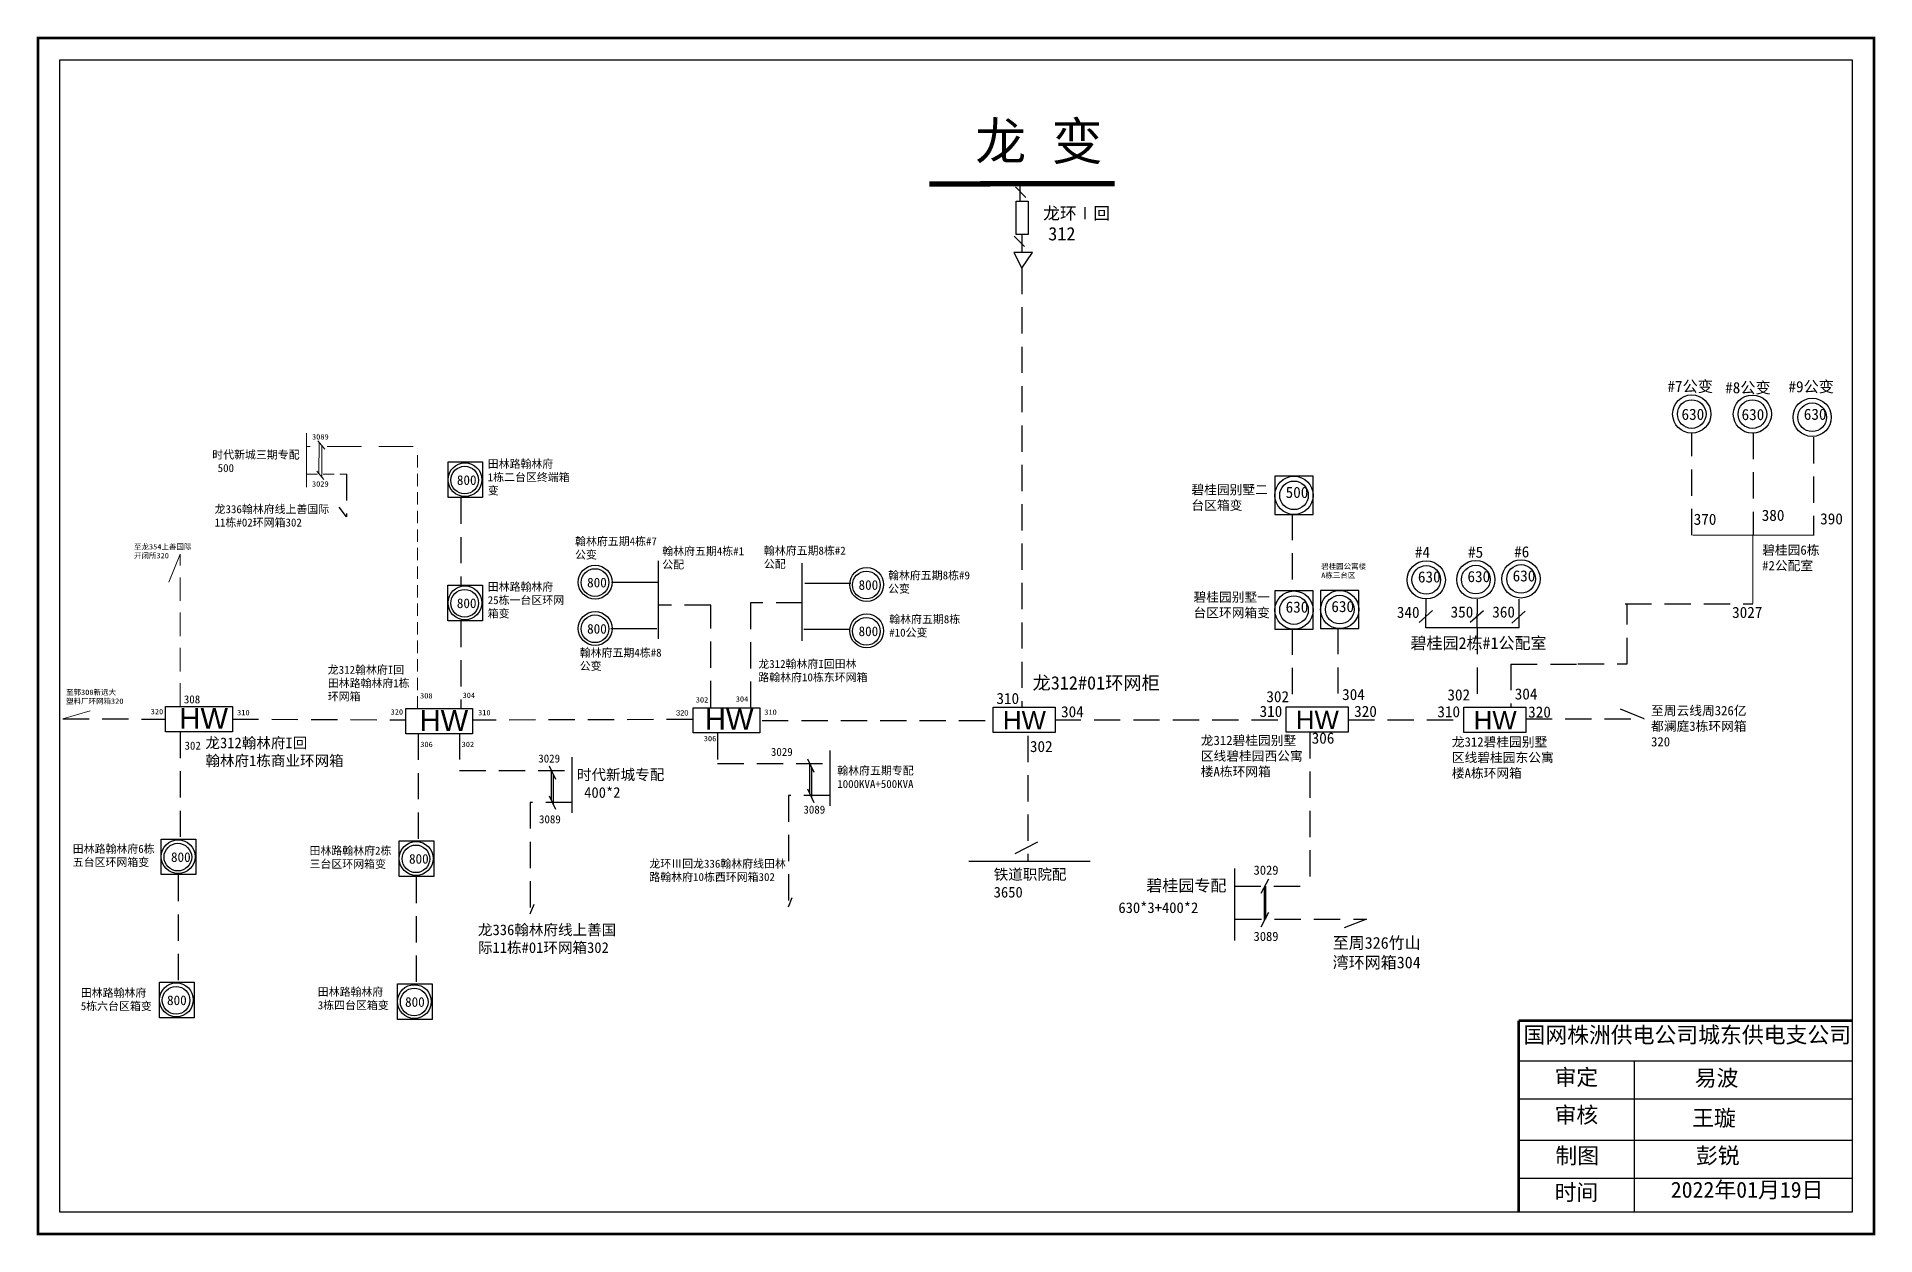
# Model space of a CAD drawing. Extents: x 0 to 344, y 0 to 224.
import ezdxf

# ---------------------------------------------------------------- set-up
doc = ezdxf.new("R2010")
doc.units = 0
doc.header["$LTSCALE"] = 0.774411
doc.linetypes.add('ACAD_ISO02W100', pattern=[15, 12, -3])
doc.linetypes.add('DASHED2', pattern=[9.525, 6.35, -3.175])
doc.layers.get('0').update_dxf_attribs({"linetype": 'CONTINUOUS'})
doc.layers.add('MiniCADViewLayer', color=7, linetype='CONTINUOUS')
doc.layers.add('OUTSIDE', color=2, linetype='CONTINUOUS')
doc.styles.add('@楷体_GB2312_txtstyle_1.50_0_0', font='simkai_0.ttf', dxfattribs={"height": 1.5})
doc.styles.add('@楷体_GB2312_txtstyle_100.00_0_0100', font='simkai_0.ttf', dxfattribs={"height": 100})
doc.styles.add('SimSun_txtstyle_1.00_0_0', font='simsun.ttc', dxfattribs={"height": 1})
doc.styles.add('SimSun_txtstyle_1.50_0_0', font='simsun.ttc', dxfattribs={"height": 1.5})
doc.styles.get("Standard").update_dxf_attribs({"font": '', "height": 2.5})
doc.styles.add('STYLE1', font='', dxfattribs={"height": 2.6})
doc.styles.add('字体', font='simkai_0.ttf', dxfattribs={"height": 2.5})
doc.styles.add('宋体_txtstyle_1.00_0_0', font='SIMSUN.TTC', dxfattribs={"height": 1})
doc.styles.add('宋体_txtstyle_1.50_0_0', font='SIMSUN.TTC', dxfattribs={"height": 1.5})
doc.styles.add('宋体_txtstyle_100.00_0_0100', font='SIMSUN.TTC', dxfattribs={"height": 100})
doc.styles.add('宋体_txtstyle_2.00_0_0', font='SIMSUN.TTC', dxfattribs={"height": 2})
doc.styles.add('宋体_txtstyle_2.50_0_0', font='SIMSUN.TTC', dxfattribs={"height": 2.5})
doc.styles.add('楷体_GB2312_txtstyle_1.50_0_0', font='SIMKAI.TTF', dxfattribs={"height": 1.5})
doc.styles.get('Standard').set_extended_font_data('SimSun')
doc.styles.get('STYLE1').set_extended_font_data('SimSun')

msp = doc.modelspace()

# ---------------------------------------------------------------- linework, layer by layer
at = {"linetype": 'ACAD_ISO02W100'}
msp.add_line((184.02, 193.66), (184.03, 196.75), dxfattribs=at)
at = {"linetype": 'Continuous'}
for p, q in [((185.11, 194.26), (183.13, 196.25)), ((184.87, 185.03), (182.9, 187.01)), ((184.37, 187.26), (184.37, 183.93)), ((261.28, 116.88), (258.79, 114.65)), ((270.84, 116.84), (268.35, 114.61)), ((278.67, 116.75), (276.18, 114.53)), ((230.56, 66.57), (229.15, 63.87)), ((229.73, 64.94), (229.73, 58.73)), ((230.01, 65.28), (230.01, 59.07)), ((230.56, 60.3), (229.15, 57.6)), ((248.9, 59.05), (244.77, 57.47)), ((277.45, 32.53), (339.82, 32.53)), ((299.1, 32.52), (299.1, 4.19)), ((277.45, 25.43), (339.82, 25.43)), ((277.45, 17.68), (339.82, 17.68)), ((277.45, 10.57), (339.82, 10.57))]:
    msp.add_line(p, q, dxfattribs=at)
at = {"linetype": 'DASHED2'}
for p, q in [((184.37, 181.05), (184.36, 98.78)), ((309.87, 131.01), (309.87, 150.1)), ((321.37, 150.14), (321.37, 131.08)), ((332.65, 149.36), (332.65, 130.96)), ((57.79, 142.41), (57.79, 134.4)), ((79.23, 138.01), (79.23, 121.75)), ((57.78, 134.41), (56.44, 136.22)), ((126.07, 117.87), (116.39, 117.87)), ((126.07, 98.78), (126.07, 117.87)), ((143.21, 118.32), (133.53, 118.32)), ((133.54, 98.65), (133.56, 118.29)), ((297.39, 118.13), (321.34, 118.13)), ((297.74, 106.87), (297.74, 118.13)), ((79.22, 114.94), (79.22, 98.68)), ((288.53, 106.87), (297.74, 106.87)), ((122.71, 96.47), (81.46, 96.35)), ((278.79, 96.6), (300.94, 96.6)), ((26.61, 94.14), (26.61, 74.07)), ((71.21, 93.81), (71.21, 73.74)), ((78.99, 93.9), (78.99, 86.94)), ((127.31, 93.88), (127.31, 88.25)), ((78.99, 86.94), (99.95, 86.94)), ((127.31, 88.23), (148.33, 88.23)), ((92.24, 80.94), (92.24, 60.08)), ((100.06, 80.94), (92.24, 80.94)), ((148.43, 82.24), (140.62, 82.24)), ((140.62, 82.24), (140.62, 61.38)), ((187.31, 73.49), (183.05, 71.28)), ((26.28, 67.33), (26.28, 47.26)), ((70.89, 67), (70.89, 46.93))]:
    msp.add_line(p, q, dxfattribs=at)
at = {"color": 7, "linetype": 'Continuous', "lineweight": 0, "ltscale": 0.726734}
msp.add_line((50.31, 140), (50.31, 150.1), dxfattribs=at)
at = {"color": 7, "linetype": 'Continuous', "lineweight": 0, "ltscale": 0.137458}
for p, q in [((52.46, 148.65), (53.73, 147.12)), ((52.27, 142.95), (53.54, 141.42))]:
    msp.add_line(p, q, dxfattribs=at)
at = {"color": 7, "linetype": 'Continuous', "lineweight": 0, "ltscale": 0.173158}
for p, q in [((52.67, 148.4), (52.64, 142.5)), ((53.19, 147.77), (53.19, 141.88))]:
    msp.add_line(p, q, dxfattribs=at)
at = {"color": 7, "linetype": 'DASHED2', "lineweight": 0, "ltscale": 1.308122}
msp.add_line((70.27, 147.58), (50.31, 147.58), dxfattribs=at)
at = {"color": 7, "linetype": 'DASHED2', "lineweight": 0, "ltscale": 0.470924}
msp.add_line((71.13, 98.5), (71.13, 147.17), dxfattribs=at)
at = {"color": 7, "linetype": 'DASHED2', "lineweight": 0, "ltscale": 0.424043}
msp.add_line((50.31, 142.43), (57.87, 142.42), dxfattribs=at)
at = {"color": 0, "linetype": 'DASHED2'}
for p, q in [((235, 134.99), (235, 120.46)), ((235, 113.51), (235, 98.97)), ((243.57, 113.61), (243.57, 99.07)), ((269.69, 113.59), (269.69, 99.06)), ((276, 106.85), (288.36, 106.85)), ((276, 106.85), (276, 98.81)), ((135.67, 96.3), (179.04, 96.3)), ((185.48, 93.42), (185.48, 69.89)), ((190.5, 96.42), (233.87, 96.42)), ((238.28, 94.09), (238.28, 65.25)), ((245.48, 96.42), (267.19, 96.42)), ((224.21, 65.25), (238.28, 65.25)), ((224.33, 59.05), (248.9, 59.05))]:
    msp.add_line(p, q, dxfattribs=at)
at = {"color": 7, "linetype": 'Continuous', "lineweight": 0, "ltscale": 0.683358}
msp.add_line((332.55, 131), (310.04, 131), dxfattribs=at)
at = {"color": 7, "linetype": 'Continuous', "lineweight": 0, "ltscale": 0.885191}
msp.add_line((321.32, 118.19), (321.32, 131.05), dxfattribs=at)
at = {"color": 7, "linetype": 'Continuous', "lineweight": 0, "ltscale": 0.894942}
msp.add_line((26.67, 127.44), (24.52, 122.16), dxfattribs=at)
at = {"color": 7, "linetype": 'DASHED2', "lineweight": 0, "ltscale": 0.894942}
msp.add_line((26.67, 98.88), (26.67, 127.44), dxfattribs=at)
for p, q in [((116.26, 111.59), (116.26, 126.18)), ((143.19, 111.17), (143.19, 125.76)), ((116.12, 122.1), (107.48, 122.1)), ((152.31, 121.96), (143.66, 121.96)), ((115.96, 113.46), (107.32, 113.46)), ((152.15, 113.32), (143.5, 113.32)), ((300.94, 96.6), (296.49, 98.42)), ((174.44, 69.91), (197.16, 69.91))]:
    msp.add_line(p, q)
at = {"color": 0, "lineweight": -2}
for p, q in [((260.07, 113.64), (260.08, 119.03)), ((269.69, 113.59), (269.7, 118.99)), ((277.51, 113.64), (277.51, 119.03)), ((277.51, 113.64), (260.07, 113.64))]:
    msp.add_line(p, q, dxfattribs=at)
at = {"color": 7, "linetype": 'Continuous', "lineweight": 0, "ltscale": 0.397356}
msp.add_line((4.66, 96.6), (9.79, 98.06), dxfattribs=at)
at = {"color": 0, "linetype": 'Continuous'}
for p, q in [((148.4, 90.67), (148.4, 80.27)), ((95.78, 87.79), (96.99, 85.29)), ((96.16, 86.94), (96.16, 81.51)), ((100.03, 89.38), (100.03, 78.97)), ((144.16, 89.09), (145.37, 86.59)), ((144.54, 88.24), (144.54, 82.81)), ((144.94, 87.41), (144.94, 81.97)), ((96.56, 86.11), (96.56, 80.68)), ((144.16, 83.45), (145.37, 80.95)), ((95.78, 82.15), (96.99, 79.65)), ((224.17, 68.53), (224.17, 55.07)), ((140.62, 61.38), (141.34, 63.15)), ((92.24, 60.08), (92.96, 61.86))]:
    msp.add_line(p, q, dxfattribs=at)
at = {"linetype": 'Continuous', "const_width": 0.5}
msp.add_lwpolyline([(0.02, 224.09), (344, 224.09), (344, 0.12), (0.02, 0.12)], close=True, dxfattribs=at)
at = {"linetype": 'Continuous'}
for points in [[(4.07, 220.04), (339.95, 220.04), (339.95, 4.17), (4.07, 4.17)], [(185.5, 193.56), (185.5, 187.3), (183.28, 187.3), (183.28, 193.56)]]:
    msp.add_lwpolyline(points, close=True, dxfattribs=at)
for points, const_width in [([(201.72, 196.81), (166.99, 196.79)], 1), ([(277.42, 40.03), (277.42, 4.31)], 0.5), ([(277.45, 40.03), (339.82, 40.03)], 0.5)]:
    msp.add_lwpolyline(points, dxfattribs=dict(at, const_width=const_width))
at = {"color": 0}
msp.add_lwpolyline([(184.32, 180.99), (186.33, 183.91), (182.83, 183.95)], close=True, dxfattribs=at)
at = {"color": 0, "linetype": 'Continuous'}
for points in [[(76.83, 144.7), (83.32, 144.7), (83.32, 138.03), (76.83, 138.03)], [(238.92, 142.03), (231.76, 142.03), (231.76, 134.87), (238.92, 134.87)], [(76.82, 121.63), (83.31, 121.63), (83.31, 114.96), (76.82, 114.96)], [(247.49, 120.64), (240.33, 120.64), (240.33, 113.48), (247.49, 113.48)], [(238.92, 120.54), (231.76, 120.54), (231.76, 113.38), (238.92, 113.38)], [(36.42, 98.88), (36.42, 94.18), (23.9, 94.18), (23.9, 98.88)], [(81.42, 98.5), (81.42, 93.8), (68.9, 93.8), (68.9, 98.5)], [(135.26, 98.65), (135.26, 93.95), (122.74, 93.95), (122.74, 98.65)], [(178.99, 98.78), (190.59, 98.78), (190.59, 94.06), (178.99, 94.06)], [(233.87, 98.85), (245.48, 98.85), (245.48, 94.12), (233.87, 94.12)], [(267.19, 98.78), (278.79, 98.78), (278.79, 94.06), (267.19, 94.06)], [(23.08, 74.08), (29.57, 74.08), (29.57, 67.42), (23.08, 67.42)], [(67.68, 73.76), (74.17, 73.76), (74.17, 67.09), (67.68, 67.09)], [(22.75, 47.27), (29.24, 47.27), (29.24, 40.61), (22.75, 40.61)], [(67.35, 46.95), (73.84, 46.95), (73.84, 40.28), (67.35, 40.28)]]:
    msp.add_lwpolyline(points, close=True, dxfattribs=at)
for centre, radius in [((309.87, 153.68), 3.58), ((309.87, 153.68), 2.68), ((80.01, 141.38), 3.17), ((235.34, 138.45), 3.58), ((235.34, 138.45), 2.68), ((104.4, 122.2), 3.17), ((155.27, 121.74), 3.17), ((260.12, 122.62), 3.58), ((260.12, 122.62), 2.68), ((269.41, 122.68), 3.58), ((269.41, 122.68), 2.68), ((277.88, 122.8), 3.58), ((277.88, 122.8), 2.68), ((80, 118.31), 3.17), ((243.91, 117.06), 3.58), ((235.34, 116.96), 3.58), ((235.34, 116.96), 2.68), ((243.91, 117.06), 2.68), ((104.4, 113.52), 3.17), ((155.27, 113.06), 3.17), ((26.26, 70.77), 3.17), ((70.86, 70.44), 3.17), ((25.93, 43.95), 3.17), ((70.53, 43.63), 3.17)]:
    msp.add_circle(centre, radius, dxfattribs=at)
at = {"linetype": 'Continuous'}
for centre, radius in [((321.23, 153.66), 3.58), ((321.23, 153.66), 2.68), ((332.43, 153.07), 3.58), ((332.43, 153.07), 2.68)]:
    msp.add_circle(centre, radius, dxfattribs=at)
for centre in [(79.96, 141.31), (104.36, 122.12), (155.22, 121.66), (79.95, 118.24), (104.36, 113.45), (155.22, 112.99), (26.21, 70.69), (70.81, 70.37), (25.88, 43.88), (70.49, 43.55)]:
    msp.add_circle(centre, 2.59)
at = {"layer": 'MiniCADViewLayer', "color": 0, "linetype": 'DASHED2'}
for p, q in [((4.66, 96.6), (23.92, 96.54)), ((36.42, 96.53), (68.74, 96.41))]:
    msp.add_line(p, q, dxfattribs=at)

# ---------------------------------------------------------------- texts
at = {"linetype": 'Continuous'}
for s, p in [('#7公变', (305.31, 157.82)), ('#8公变', (316.13, 157.57)), ('#9公变', (327.98, 157.76)), ('370', (310.23, 132.93)), ('380', (322.98, 133.67)), ('390', (333.93, 133.01)), ('#4', (257.99, 126.76)), ('#5', (267.95, 126.77)), ('#6', (276.59, 126.83)), ('340', (254.61, 115.5)), ('350', (264.68, 115.56)), ('360', (272.49, 115.56)), ('3027', (317.43, 115.49)), ('310', (179.58, 99.37)), ('302', (230.16, 99.71)), ('304', (244.36, 100.11)), ('302', (264.08, 100.04)), ('304', (276.7, 100.21)), ('304', (191.69, 96.88)), ('310', (228.89, 96.95)), ('320', (246.61, 96.95)), ('310', (262.2, 96.88)), ('320', (279.22, 96.83)), ('306', (238.65, 91.94)), ('302', (185.86, 90.37))]:
    msp.add_text(s, height=2.085, dxfattribs=at).set_placement(p)
at = {"linetype": 'Continuous', "attachment_point": 1}
for s, insert, char_height, width, style in [('龙 变', (175.61, 208.28), 7, 28.4432, '字体'), ('308', (27.33, 100.99), 1.5, 5.6554, 'SimSun_txtstyle_1.50_0_0'), ('308', (71.59, 101.41), 1, 5.6554, '宋体_txtstyle_1.00_0_0'), ('304', (79.56, 101.5), 1, 5.6554, 'SimSun_txtstyle_1.00_0_0'), ('302', (123.25, 100.65), 1, 5.6554, 'SimSun_txtstyle_1.00_0_0'), ('304', (130.74, 100.8), 1, 5.6554, 'SimSun_txtstyle_1.00_0_0'), ('龙312翰林府I回^M^J翰林府1栋商业环网箱', (31.37, 93.09), 2, 24.4632, '宋体_txtstyle_2.00_0_0'), ('306', (124.75, 93.4), 1, 5.6554, 'SimSun_txtstyle_1.00_0_0'), ('306', (71.63, 92.31), 1, 5.6554, 'SimSun_txtstyle_1.00_0_0'), ('302', (79.38, 92.31), 1, 5.6554, 'SimSun_txtstyle_1.00_0_0'), ('国网株洲供电公司城东供电支公司', (278.34, 38.9), 3, 82.0179, '字体'), ('审定', (284.15, 30.97), 3, 23.4615, '字体'), ('{\\fSimSun|b0|i0|c134|p2;易波}', (310.43, 30.83), 3, 23.4615, '字体'), ('审核', (284.15, 23.91), 3, 23.4615, '字体'), ('{\\fSimSun|b0|i0|c134|p2;王璇}', (309.94, 23.33), 3, 33.0539, '字体'), ('制图', (284.31, 16.28), 3, 23.4615, '字体'), ('{\\fSimSun|b0|i0|c134|p2;彭锐}', (310.65, 16.28), 3, 23.4615, '字体'), ('{\\fSimSun|b0|i0|c134|p2;2022年01月19日}', (305.94, 9.89), 3, 28.9934, '字体'), ('时间', (284.15, 9.4), 3, 23.4615, '字体')]:
    msp.add_mtext(s, dxfattribs=dict(at, insert=insert, char_height=char_height, width=width, style=style))
at = {"color": 0, "linetype": 'Continuous', "attachment_point": 1}
for s, insert, char_height, width in [('龙环Ⅰ回', (188.34, 192.43), 2.3, 13.5777), ('312', (189.29, 188.7), 2.5, 5.6554), ('630', (307.95, 154.67), 2.085, 5.6554), ('800', (78.49, 142.21), 1.805, 8.5086), ('500', (233.77, 140.05), 2.085, 5.6554), ('630', (258.56, 124.22), 2.085, 5.6554), ('630', (267.84, 124.28), 2.085, 5.6554), ('630', (276.31, 124.41), 2.085, 5.6554), ('800', (102.89, 123.02), 1.805, 8.5086), ('800', (153.75, 122.56), 1.805, 8.5086), ('800', (78.48, 119.14), 1.805, 8.5086), ('630', (233.77, 118.57), 2.085, 5.6554), ('630', (242.34, 118.67), 2.085, 5.6554), ('800', (102.89, 114.35), 1.805, 8.5086), ('800', (153.75, 113.89), 1.805, 8.5086), ('800', (24.92, 71.59), 1.805, 8.5086), ('800', (69.52, 71.27), 1.805, 8.5086), ('800', (24.18, 44.78), 1.805, 8.5086), ('800', (68.78, 44.46), 1.805, 8.5086)]:
    msp.add_mtext(s, dxfattribs=dict(at, insert=insert, char_height=char_height, width=width))
at = {"linetype": 'Continuous', "width": 5.6554, "attachment_point": 1}
for s, insert, char_height in [('630', (319.2, 154.63), 2.085), ('630', (330.86, 154.68), 2.085), ('302', (27.45, 92.32), 1.5), ('3029', (93.74, 89.91), 1.5), ('3029', (137.33, 91.15), 1.5), ('3089', (143.42, 80.34), 1.5), ('3089', (93.88, 78.53), 1.5)]:
    msp.add_mtext(s, dxfattribs=dict(at, insert=insert, char_height=char_height))
at = {"color": 0, "linetype": 'DASHED2', "lineweight": 0, "ltscale": 0.737285, "char_height": 1, "attachment_point": 1, "style": '@楷体_GB2312_txtstyle_100.00_0_0100'}
for s, insert in [('3089', (51.34, 149.91)), ('3029', (51.34, 141.08))]:
    msp.add_mtext(s, dxfattribs=dict(at, insert=insert))
at = {"color": 7, "linetype": 'Continuous', "char_height": 1.5, "attachment_point": 1}
for s, insert, width, style in [('{\\fSimSun|b0|i0|c134|p2;时代新城三期专配\\P 500}', (32.65, 146.81), 17.7514, '@楷体_GB2312_txtstyle_1.50_0_0'), ('田林路翰林府^M^J1栋二台区终端箱变', (84.27, 145.09), 15.9558, '宋体_txtstyle_1.50_0_0'), ('龙336翰林府线上善国际^M^J11栋#02环网箱302', (33.09, 136.61), 26.1721, '宋体_txtstyle_1.50_0_0'), ('翰林府五期4栋#7公变', (100.63, 130.59), 15.9558, '宋体_txtstyle_1.50_0_0'), ('翰林府五期4栋#1公配', (116.97, 128.74), 15.9558, '宋体_txtstyle_1.50_0_0'), ('翰林府五期8栋#2公配', (136.01, 128.84), 15.9558, '宋体_txtstyle_1.50_0_0'), ('翰林府五期8栋#9公变', (159.28, 124.21), 15.9558, '宋体_txtstyle_1.50_0_0'), ('田林路翰林府^M^J25栋一台区环网箱变', (84.27, 122.07), 15.9558, 'SimSun_txtstyle_1.50_0_0'), ('翰林府五期8栋#10公变', (159.5, 115.99), 15.9558, '宋体_txtstyle_1.50_0_0'), ('翰林府五期4栋#8公变', (101.51, 109.73), 15.9558, '宋体_txtstyle_1.50_0_0'), ('龙312翰林府I回田林^M^J路翰林府10栋东环网箱', (134.97, 107.62), 19.5443, '宋体_txtstyle_1.50_0_0'), ('龙312翰林府I回^M^J田林路翰林府1栋环网箱', (54.3, 106.52), 16.8572, '宋体_txtstyle_1.50_0_0'), ('{\\fSimSun|b0|i0|c134|p2;翰林府五期专配\\P1000KVA+500KVA}', (149.76, 87.64), 16.8572, 'SimSun_txtstyle_1.50_0_0'), ('田林路翰林府6栋^M^J五台区环网箱变', (6.51, 72.99), 15.9558, '宋体_txtstyle_1.50_0_0'), ('田林路翰林府2栋^M^J三台区环网箱变', (50.88, 72.65), 15.9558, '宋体_txtstyle_1.50_0_0'), ('{\\fSimSun|b0|i0|c134|p2;\\C256;龙环Ⅲ回龙336翰林府线田林路翰林府10栋西环网箱302}', (114.56, 70.21), 26.1721, '楷体_GB2312_txtstyle_1.50_0_0'), ('田林路翰林府^M^J5栋六台区箱变', (8.02, 46.03), 13.997, '宋体_txtstyle_1.50_0_0'), ('田林路翰林府^M^J3栋四台区箱变', (52.42, 46.2), 13.9232, '宋体_txtstyle_1.50_0_0')]:
    msp.add_mtext(s, dxfattribs=dict(at, insert=insert, width=width, style=style))
at = {"color": 0, "attachment_point": 1, "style": '字体'}
for s, insert, char_height, width in [('碧桂园别墅二台区箱变', (216.12, 140.39), 1.75, 14.8064), ('{\\fSimSun|b0|i0|c134|p2;碧桂园6栋#2公配室}', (323.06, 129.08), 1.75, 11.2587), ('碧桂园别墅一台区环网箱变', (216.51, 120.27), 1.75, 14.4228), ('{\\fSimSun|b0|i0|c134|p2;龙}312{\\fSimSun|b0|i0|c134|p2;碧桂园别墅区线碧桂园西公寓楼A栋环网箱}', (217.87, 93.43), 1.75, 19.6485), ('{\\fSimSun|b0|i0|c134|p2;龙}312{\\fSimSun|b0|i0|c134|p2;碧桂园别墅区线碧桂园东公寓楼A栋环网箱}', (264.91, 93.14), 1.75, 19.6485), ('{\\fSimSun|b0|i0|c134|p2;铁道职院配\\P3650}', (179.07, 68.46), 2, 22.6641)]:
    msp.add_mtext(s, dxfattribs=dict(at, insert=insert, char_height=char_height, width=width))
at = {"color": 1, "linetype": 'Continuous', "lineweight": 0, "ltscale": 0.894942, "true_color": 0xff0000, "insert": (17.99, 129.32), "char_height": 1, "attachment_point": 1, "style": '宋体_txtstyle_100.00_0_0100'}
msp.add_mtext('至龙354上善国际^M^J开闭所320', dxfattribs=at)
at = {"color": 7, "attachment_point": 1}
for s, insert, char_height, width, style in [('碧桂园公寓楼^M^JA栋三台区', (240.44, 125.64), 1, 14.4228, '宋体_txtstyle_1.00_0_0'), ('龙312#01环网柜', (186.35, 104.58), 2.5, 24.9198, '宋体_txtstyle_2.50_0_0')]:
    msp.add_mtext(s, dxfattribs=dict(at, insert=insert, char_height=char_height, width=width, style=style))
at = {"color": 0, "lineweight": -2, "attachment_point": 1}
for s, insert, char_height, width in [('碧桂园2栋#1公配室', (257.17, 111.88), 2.2, 44.9588), ('{\\fArial|b0|i0|c0|p32;HW}', (26.48, 98.65), 3.9273, 44.9898), ('{\\fArial|b0|i0|c0|p32;HW}', (71.48, 98.27), 3.9273, 44.9898), ('{\\fArial|b0|i0|c0|p32;HW}', (124.94, 98.49), 3.9273, 44.9898), ('碧桂园专配', (207.67, 66.48), 2.2, 44.9588), ('{\\fKaiTi_GB2312|b0|i0|c134|p49;630*3+400*2}', (202.44, 62.22), 2, 44.9588), ('至周326竹山湾环网箱304', (242.59, 55.73), 2.2, 18.4131)]:
    msp.add_mtext(s, dxfattribs=dict(at, insert=insert, char_height=char_height, width=width))
at = {"color": 1, "linetype": 'Continuous', "lineweight": 0, "ltscale": 0.852096, "true_color": 0xff0000, "insert": (5.27, 102.07), "char_height": 1, "attachment_point": 1, "style": '宋体_txtstyle_100.00_0_0100'}
msp.add_mtext('至郭308新远大^M^J塑料厂环网箱320', dxfattribs=at)
at = {"color": 7, "lineweight": -2, "char_height": 1, "width": 35.1144, "attachment_point": 1}
for s, insert, style in [('320', (21.12, 98.44), '宋体_txtstyle_1.00_0_0'), ('310', (37.31, 98.26), '宋体_txtstyle_1.00_0_0'), ('320', (66.07, 98.38), '宋体_txtstyle_1.00_0_0'), ('310', (82.46, 98.25), '宋体_txtstyle_1.00_0_0'), ('{\\fArial|b0|i0|c0|p32;320}', (119.55, 98.21), 'SimSun_txtstyle_1.00_0_0'), ('310', (136.08, 98.35), '宋体_txtstyle_1.00_0_0')]:
    msp.add_mtext(s, dxfattribs=dict(at, insert=insert, style=style))
at = {"color": 1, "linetype": 'Continuous', "char_height": 3.4621, "width": 37.345, "attachment_point": 1}
for insert in [(180.81, 98.07), (235.69, 98.14), (269.01, 98.07)]:
    msp.add_mtext('{\\fArial|b0|i0|c0|p32;\\C256;HW}', dxfattribs=dict(at, insert=insert))
at = {"color": 12, "true_color": 0xc00000, "insert": (302.24, 99.01), "char_height": 1.75, "width": 19.6485, "attachment_point": 1, "style": '字体'}
msp.add_mtext('{\\fSimSun|b0|i0|c134|p2;至周云线周326亿都澜庭3栋环网箱320}', dxfattribs=at)
at = {"color": 0, "linetype": 'Continuous', "char_height": 2, "attachment_point": 1, "style": '字体'}
for s, insert, width in [('{\\fSimSun|b0|i0|c134|p2;时代新城专配\\P 400*2}', (100.98, 87.13), 17.7514), ('{\\fSimSun|b0|i0|c134|p2;龙336翰林府线上善国际11栋#01环网箱302}', (82.44, 58.08), 26.1721)]:
    msp.add_mtext(s, dxfattribs=dict(at, insert=insert, width=width))
at = {"layer": 'OUTSIDE', "color": 0, "char_height": 1.72, "width": 12.3925, "attachment_point": 1, "style": 'STYLE1'}
for s, insert in [('3029', (227.76, 69.11)), ('3089', (227.76, 56.71))]:
    msp.add_mtext(s, dxfattribs=dict(at, insert=insert))

doc.saveas('drawing.dxf')
